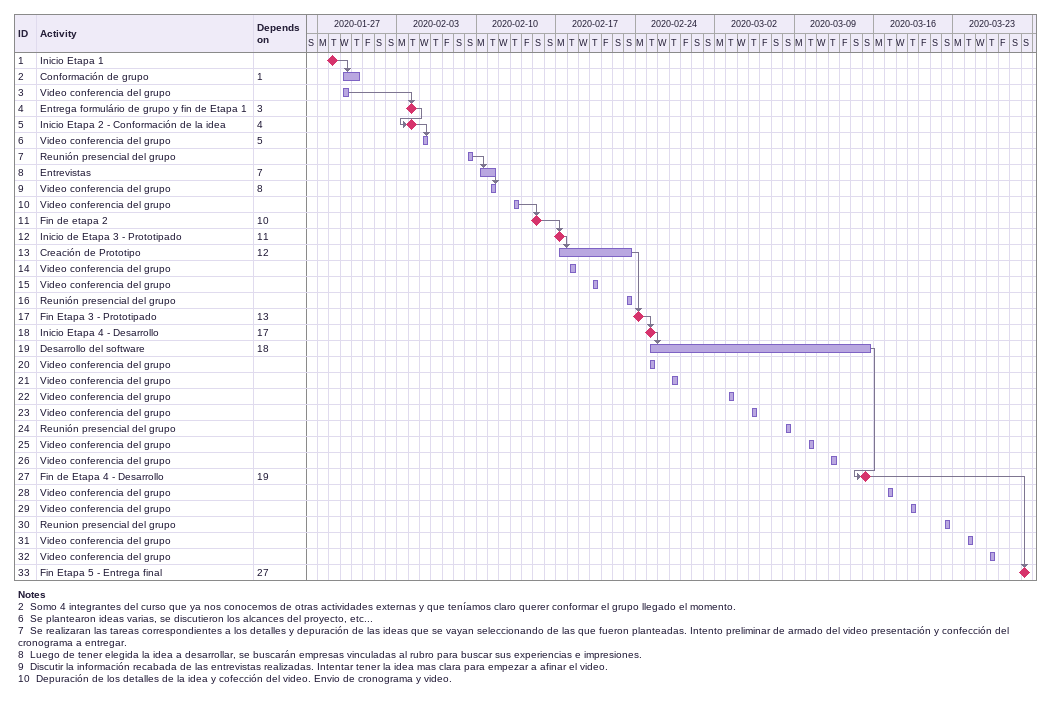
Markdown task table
| ID | Task | Start | Finish | Predecessors |
|---|---|---|---|---|
| 1 | Inicio Etapa 1 (milestone) | 2020-01-28 | 2020-01-28 |  |
| 2 | Conformación de grupo | 2020-01-29 | 2020-01-30 | 1 |
| 3 | Video conferencia del grupo | 2020-01-29 | 2020-01-29 |  |
| 4 | Entrega formulário de grupo y fin de Etapa 1 (milestone) | 2020-02-04 | 2020-02-04 | 3 |
| 5 | Inicio Etapa 2 - Conformación de la idea (milestone) | 2020-02-04 | 2020-02-04 | 4 |
| 6 | Video conferencia del grupo | 2020-02-05 | 2020-02-05 | 5 |
| 7 | Reunión presencial del grupo | 2020-02-09 | 2020-02-09 |  |
| 8 | Entrevistas | 2020-02-10 | 2020-02-11 | 7 |
| 9 | Video conferencia del grupo | 2020-02-11 | 2020-02-11 | 8 |
| 10 | Video conferencia del grupo | 2020-02-13 | 2020-02-13 |  |
| 11 | Fin de etapa 2 (milestone) | 2020-02-15 | 2020-02-15 | 10 |
| 12 | Inicio de Etapa 3 - Prototipado (milestone) | 2020-02-17 | 2020-02-17 | 11 |
| 13 | Creación de Prototipo | 2020-02-17 | 2020-02-23 | 12 |
| 14 | Video conferencia del grupo | 2020-02-18 | 2020-02-18 |  |
| 15 | Video conferencia del grupo | 2020-02-20 | 2020-02-20 |  |
| 16 | Reunión presencial del grupo | 2020-02-23 | 2020-02-23 |  |
| 17 | Fin Etapa 3 - Prototipado (milestone) | 2020-02-24 | 2020-02-24 | 13 |
| 18 | Inicio Etapa 4 - Desarrollo (milestone) | 2020-02-25 | 2020-02-25 | 17 |
| 19 | Desarrollo del software | 2020-02-25 | 2020-03-15 | 18 |
| 20 | Video conferencia del grupo | 2020-02-25 | 2020-02-25 |  |
| 21 | Video conferencia del grupo | 2020-02-27 | 2020-02-27 |  |
| 22 | Video conferencia del grupo | 2020-03-03 | 2020-03-03 |  |
| 23 | Video conferencia del grupo | 2020-03-05 | 2020-03-05 |  |
| 24 | Reunión presencial del grupo | 2020-03-08 | 2020-03-08 |  |
| 25 | Video conferencia del grupo | 2020-03-10 | 2020-03-10 |  |
| 26 | Video conferencia del grupo | 2020-03-12 | 2020-03-12 |  |
| 27 | Fin de Etapa 4 - Desarrollo (milestone) | 2020-03-15 | 2020-03-15 | 19 |
| 28 | Video conferencia del grupo | 2020-03-17 | 2020-03-17 |  |
| 29 | Video conferencia del grupo | 2020-03-19 | 2020-03-19 |  |
| 30 | Reunion presencial del grupo | 2020-03-22 | 2020-03-22 |  |
| 31 | Video conferencia del grupo | 2020-03-24 | 2020-03-24 |  |
| 32 | Video conferencia del grupo | 2020-03-26 | 2020-03-26 |  |
| 33 | Fin Etapa 5 - Entrega final (milestone) | 2020-03-29 | 2020-03-29 | 27 |

Notes
- 2: Somo 4 integrantes del curso que ya nos conocemos de otras actividades externas y que teníamos claro querer conformar el grupo llegado el momento.
- 6: Se plantearon ideas varias, se discutieron los alcances del proyecto, etc...
- 7: Se realizaran las tareas correspondientes a los detalles y depuración de las ideas que se vayan seleccionando de las que fueron planteadas. Intento preliminar de armado del video presentación y confección del cronograma a entregar.
- 8: Luego de tener elegida la idea a desarrollar, se buscarán empresas vinculadas al rubro para buscar sus experiencias e impresiones.
- 9: Discutir la información recabada de las entrevistas realizadas. Intentar tener la idea mas clara para empezar a afinar el video.
- 10: Depuración de los detalles de la idea y cofección del video. Envio de cronograma y video.
